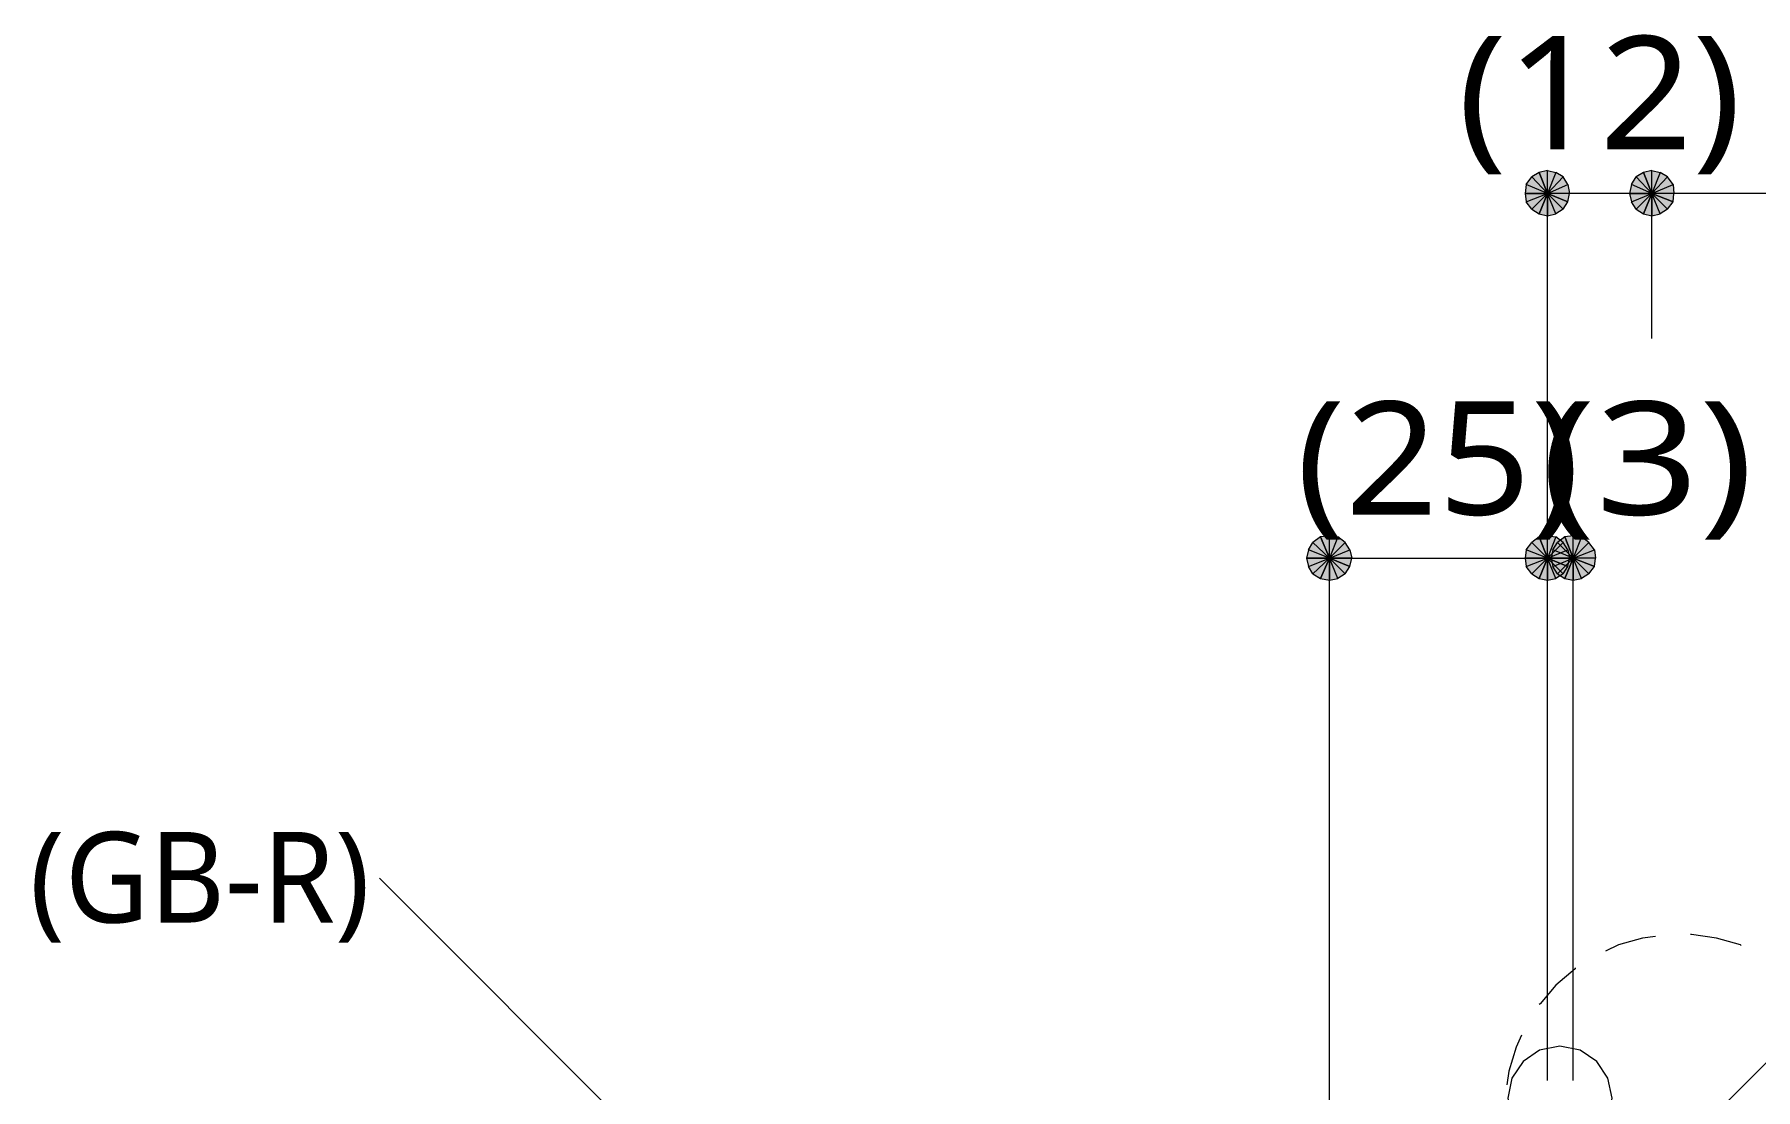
# Model space of a CAD drawing. Header units: millimetres. Extents: x 0 to 420, y 0 to 297.
# Drawn here: x 231.1 to 270.56, y 236.68 to 260.89 of the extents above; entities that cross this region are included whole.
import ezdxf
from ezdxf.enums import TextEntityAlignment as Align

# ---------------------------------------------------------------- set-up
doc = ezdxf.new("R2010")
doc.units = ezdxf.units.MM
doc.styles.add('kst32b', font='NotoSansJP-Variable.ttf')

msp = doc.modelspace()

# ---------------------------------------------------------------- hatches: boundary and pattern name
h = msp.add_hatch(color=7)
h.paths.add_polyline_path([(265.599, 257.725), (265.43, 257.62), (265.79, 257.238), (265.599, 257.725)])
h.paths.add_polyline_path([(265.43, 257.62), (265.79, 257.238), (265.303, 257.45), (265.43, 257.62)])
h.paths.add_polyline_path([(265.79, 257.238), (265.303, 257.45), (265.282, 257.238), (265.79, 257.238)])
h = msp.add_hatch(color=7)
h.paths.add_polyline_path([(266.15, 257.62), (265.98, 257.725), (265.79, 257.238), (266.15, 257.62)])
h.paths.add_polyline_path([(265.98, 257.725), (265.79, 257.238), (265.79, 257.768), (265.98, 257.725)])
h.paths.add_polyline_path([(265.79, 257.238), (265.79, 257.768), (265.599, 257.725), (265.79, 257.238)])
h = msp.add_hatch(color=7)
h.paths.add_polyline_path([(267.991, 257.725), (267.822, 257.62), (268.182, 257.238), (267.991, 257.725)])
h.paths.add_polyline_path([(267.822, 257.62), (268.182, 257.238), (267.716, 257.45), (267.822, 257.62)])
h.paths.add_polyline_path([(268.182, 257.238), (267.716, 257.45), (267.674, 257.238), (268.182, 257.238)])
h = msp.add_hatch(color=7)
h.paths.add_polyline_path([(268.541, 257.62), (268.372, 257.725), (268.182, 257.238), (268.541, 257.62)])
h.paths.add_polyline_path([(268.372, 257.725), (268.182, 257.238), (268.182, 257.768), (268.372, 257.725)])
h.paths.add_polyline_path([(268.182, 257.238), (268.182, 257.768), (267.991, 257.725), (268.182, 257.238)])
h = msp.add_hatch(color=7)
h.paths.add_polyline_path([(266.255, 257.048), (266.298, 257.238), (265.79, 257.238), (266.255, 257.048)])
h.paths.add_polyline_path([(266.298, 257.238), (265.79, 257.238), (266.255, 257.45), (266.298, 257.238)])
h.paths.add_polyline_path([(265.79, 257.238), (266.255, 257.45), (266.15, 257.62), (265.79, 257.238)])
h = msp.add_hatch(color=7)
h.paths.add_polyline_path([(268.669, 257.048), (268.69, 257.238), (268.182, 257.238), (268.669, 257.048)])
h.paths.add_polyline_path([(268.69, 257.238), (268.182, 257.238), (268.669, 257.45), (268.69, 257.238)])
h.paths.add_polyline_path([(268.182, 257.238), (268.669, 257.45), (268.541, 257.62), (268.182, 257.238)])
h = msp.add_hatch(color=7)
h.paths.add_polyline_path([(265.282, 257.238), (265.303, 257.048), (265.79, 257.238), (265.282, 257.238)])
h.paths.add_polyline_path([(265.303, 257.048), (265.79, 257.238), (265.43, 256.879), (265.303, 257.048)])
h.paths.add_polyline_path([(265.79, 257.238), (265.43, 256.879), (265.599, 256.773), (265.79, 257.238)])
for points in [[(265.599, 256.773), (265.79, 256.73), (265.79, 257.238), (265.599, 256.773)], [(267.991, 256.773), (268.182, 256.73), (268.182, 257.238), (267.991, 256.773)], [(260.583, 248.412), (260.795, 248.37), (260.795, 248.878), (260.583, 248.412)], [(265.599, 248.412), (265.79, 248.37), (265.79, 248.878), (265.599, 248.412)], [(266.192, 248.412), (266.382, 248.37), (266.382, 248.878), (266.192, 248.412)]]:
    msp.add_hatch(color=7).paths.add_polyline_path(points)
h = msp.add_hatch(color=7)
h.paths.add_polyline_path([(265.79, 256.73), (265.98, 256.773), (265.79, 257.238), (265.79, 256.73)])
h.paths.add_polyline_path([(265.98, 256.773), (265.79, 257.238), (266.15, 256.879), (265.98, 256.773)])
h.paths.add_polyline_path([(265.79, 257.238), (266.15, 256.879), (266.255, 257.048), (265.79, 257.238)])
h = msp.add_hatch(color=7)
h.paths.add_polyline_path([(267.674, 257.238), (267.716, 257.048), (268.182, 257.238), (267.674, 257.238)])
h.paths.add_polyline_path([(267.716, 257.048), (268.182, 257.238), (267.822, 256.879), (267.716, 257.048)])
h.paths.add_polyline_path([(268.182, 257.238), (267.822, 256.879), (267.991, 256.773), (268.182, 257.238)])
h = msp.add_hatch(color=7)
h.paths.add_polyline_path([(268.182, 256.73), (268.372, 256.773), (268.182, 257.238), (268.182, 256.73)])
h.paths.add_polyline_path([(268.372, 256.773), (268.182, 257.238), (268.541, 256.879), (268.372, 256.773)])
h.paths.add_polyline_path([(268.182, 257.238), (268.541, 256.879), (268.669, 257.048), (268.182, 257.238)])
h = msp.add_hatch(color=7)
h.paths.add_polyline_path([(260.583, 249.364), (260.414, 249.237), (260.795, 248.878), (260.583, 249.364)])
h.paths.add_polyline_path([(260.414, 249.237), (260.795, 248.878), (260.308, 249.068), (260.414, 249.237)])
h.paths.add_polyline_path([(260.795, 248.878), (260.308, 249.068), (260.265, 248.878), (260.795, 248.878)])
h = msp.add_hatch(color=7)
h.paths.add_polyline_path([(261.154, 249.237), (260.985, 249.364), (260.795, 248.878), (261.154, 249.237)])
h.paths.add_polyline_path([(260.985, 249.364), (260.795, 248.878), (260.795, 249.386), (260.985, 249.364)])
h.paths.add_polyline_path([(260.795, 248.878), (260.795, 249.386), (260.583, 249.364), (260.795, 248.878)])
h = msp.add_hatch(color=7)
h.paths.add_polyline_path([(261.26, 248.687), (261.303, 248.878), (260.795, 248.878), (261.26, 248.687)])
h.paths.add_polyline_path([(261.303, 248.878), (260.795, 248.878), (261.26, 249.068), (261.303, 248.878)])
h.paths.add_polyline_path([(260.795, 248.878), (261.26, 249.068), (261.154, 249.237), (260.795, 248.878)])
h = msp.add_hatch(color=7)
h.paths.add_polyline_path([(265.599, 249.364), (265.43, 249.237), (265.79, 248.878), (265.599, 249.364)])
h.paths.add_polyline_path([(265.43, 249.237), (265.79, 248.878), (265.303, 249.068), (265.43, 249.237)])
h.paths.add_polyline_path([(265.79, 248.878), (265.303, 249.068), (265.282, 248.878), (265.79, 248.878)])
h = msp.add_hatch(color=7)
h.paths.add_polyline_path([(266.15, 249.237), (265.98, 249.364), (265.79, 248.878), (266.15, 249.237)])
h.paths.add_polyline_path([(265.98, 249.364), (265.79, 248.878), (265.79, 249.386), (265.98, 249.364)])
h.paths.add_polyline_path([(265.79, 248.878), (265.79, 249.386), (265.599, 249.364), (265.79, 248.878)])
h = msp.add_hatch(color=7)
h.paths.add_polyline_path([(266.255, 248.687), (266.298, 248.878), (265.79, 248.878), (266.255, 248.687)])
h.paths.add_polyline_path([(266.298, 248.878), (265.79, 248.878), (266.255, 249.068), (266.298, 248.878)])
h.paths.add_polyline_path([(265.79, 248.878), (266.255, 249.068), (266.15, 249.237), (265.79, 248.878)])
h = msp.add_hatch(color=7)
h.paths.add_polyline_path([(266.192, 249.364), (266.023, 249.237), (266.382, 248.878), (266.192, 249.364)])
h.paths.add_polyline_path([(266.023, 249.237), (266.382, 248.878), (265.917, 249.068), (266.023, 249.237)])
h.paths.add_polyline_path([(266.382, 248.878), (265.917, 249.068), (265.875, 248.878), (266.382, 248.878)])
h = msp.add_hatch(color=7)
h.paths.add_polyline_path([(266.742, 249.237), (266.573, 249.364), (266.382, 248.878), (266.742, 249.237)])
h.paths.add_polyline_path([(266.573, 249.364), (266.382, 248.878), (266.382, 249.386), (266.573, 249.364)])
h.paths.add_polyline_path([(266.382, 248.878), (266.382, 249.386), (266.192, 249.364), (266.382, 248.878)])
h = msp.add_hatch(color=7)
h.paths.add_polyline_path([(266.869, 248.687), (266.891, 248.878), (266.382, 248.878), (266.869, 248.687)])
h.paths.add_polyline_path([(266.891, 248.878), (266.382, 248.878), (266.869, 249.068), (266.891, 248.878)])
h.paths.add_polyline_path([(266.382, 248.878), (266.869, 249.068), (266.742, 249.237), (266.382, 248.878)])
h = msp.add_hatch(color=7)
h.paths.add_polyline_path([(260.265, 248.878), (260.308, 248.687), (260.795, 248.878), (260.265, 248.878)])
h.paths.add_polyline_path([(260.308, 248.687), (260.795, 248.878), (260.414, 248.518), (260.308, 248.687)])
h.paths.add_polyline_path([(260.795, 248.878), (260.414, 248.518), (260.583, 248.412), (260.795, 248.878)])
h = msp.add_hatch(color=7)
h.paths.add_polyline_path([(260.795, 248.37), (260.985, 248.412), (260.795, 248.878), (260.795, 248.37)])
h.paths.add_polyline_path([(260.985, 248.412), (260.795, 248.878), (261.154, 248.518), (260.985, 248.412)])
h.paths.add_polyline_path([(260.795, 248.878), (261.154, 248.518), (261.26, 248.687), (260.795, 248.878)])
h = msp.add_hatch(color=7)
h.paths.add_polyline_path([(265.282, 248.878), (265.303, 248.687), (265.79, 248.878), (265.282, 248.878)])
h.paths.add_polyline_path([(265.303, 248.687), (265.79, 248.878), (265.43, 248.518), (265.303, 248.687)])
h.paths.add_polyline_path([(265.79, 248.878), (265.43, 248.518), (265.599, 248.412), (265.79, 248.878)])
h = msp.add_hatch(color=7)
h.paths.add_polyline_path([(265.79, 248.37), (265.98, 248.412), (265.79, 248.878), (265.79, 248.37)])
h.paths.add_polyline_path([(265.98, 248.412), (265.79, 248.878), (266.15, 248.518), (265.98, 248.412)])
h.paths.add_polyline_path([(265.79, 248.878), (266.15, 248.518), (266.255, 248.687), (265.79, 248.878)])
h = msp.add_hatch(color=7)
h.paths.add_polyline_path([(265.875, 248.878), (265.917, 248.687), (266.382, 248.878), (265.875, 248.878)])
h.paths.add_polyline_path([(265.917, 248.687), (266.382, 248.878), (266.023, 248.518), (265.917, 248.687)])
h.paths.add_polyline_path([(266.382, 248.878), (266.023, 248.518), (266.192, 248.412), (266.382, 248.878)])
h = msp.add_hatch(color=7)
h.paths.add_polyline_path([(266.382, 248.37), (266.573, 248.412), (266.382, 248.878), (266.382, 248.37)])
h.paths.add_polyline_path([(266.573, 248.412), (266.382, 248.878), (266.742, 248.518), (266.573, 248.412)])
h.paths.add_polyline_path([(266.382, 248.878), (266.742, 248.518), (266.869, 248.687), (266.382, 248.878)])

# ---------------------------------------------------------------- linework, layer by layer
at = {"lineweight": 0}
for points in [[(265.599, 257.725), (265.43, 257.62), (265.79, 257.238)], [(265.79, 257.238), (265.79, 257.768), (265.599, 257.725)], [(265.98, 257.725), (265.79, 257.238), (265.79, 257.768)], [(266.15, 257.62), (265.98, 257.725), (265.79, 257.238)], [(267.991, 257.725), (267.822, 257.62), (268.182, 257.238)], [(268.182, 257.238), (268.182, 257.768), (267.991, 257.725)], [(268.372, 257.725), (268.182, 257.238), (268.182, 257.768)], [(268.541, 257.62), (268.372, 257.725), (268.182, 257.238)], [(265.79, 257.238), (265.303, 257.45), (265.282, 257.238)], [(265.43, 257.62), (265.79, 257.238), (265.303, 257.45)], [(265.79, 257.238), (266.255, 257.45), (266.15, 257.62)], [(266.298, 257.238), (265.79, 257.238), (266.255, 257.45)], [(268.182, 257.238), (267.716, 257.45), (267.674, 257.238)], [(267.822, 257.62), (268.182, 257.238), (267.716, 257.45)], [(268.182, 257.238), (268.669, 257.45), (268.541, 257.62)], [(268.69, 257.238), (268.182, 257.238), (268.669, 257.45)], [(265.282, 257.238), (265.303, 257.048), (265.79, 257.238)], [(265.303, 257.048), (265.79, 257.238), (265.43, 256.879)], [(265.79, 257.238), (265.43, 256.879), (265.599, 256.773)], [(265.599, 256.773), (265.79, 256.73), (265.79, 257.238)], [(265.79, 256.73), (265.98, 256.773), (265.79, 257.238)], [(265.98, 256.773), (265.79, 257.238), (266.15, 256.879)], [(265.79, 257.238), (266.15, 256.879), (266.255, 257.048)], [(266.255, 257.048), (266.298, 257.238), (265.79, 257.238)], [(267.674, 257.238), (267.716, 257.048), (268.182, 257.238)], [(267.716, 257.048), (268.182, 257.238), (267.822, 256.879)], [(268.182, 257.238), (267.822, 256.879), (267.991, 256.773)], [(267.991, 256.773), (268.182, 256.73), (268.182, 257.238)], [(268.182, 256.73), (268.372, 256.773), (268.182, 257.238)], [(268.372, 256.773), (268.182, 257.238), (268.541, 256.879)], [(268.182, 257.238), (268.541, 256.879), (268.669, 257.048)], [(268.669, 257.048), (268.69, 257.238), (268.182, 257.238)], [(260.795, 248.878), (260.308, 249.068), (260.265, 248.878)], [(260.414, 249.237), (260.795, 248.878), (260.308, 249.068)], [(260.583, 249.364), (260.414, 249.237), (260.795, 248.878)], [(260.795, 248.878), (260.795, 249.386), (260.583, 249.364)], [(260.985, 249.364), (260.795, 248.878), (260.795, 249.386)], [(261.154, 249.237), (260.985, 249.364), (260.795, 248.878)], [(260.795, 248.878), (261.26, 249.068), (261.154, 249.237)], [(261.303, 248.878), (260.795, 248.878), (261.26, 249.068)], [(265.79, 248.878), (265.303, 249.068), (265.282, 248.878)], [(265.43, 249.237), (265.79, 248.878), (265.303, 249.068)], [(265.599, 249.364), (265.43, 249.237), (265.79, 248.878)], [(265.79, 248.878), (265.79, 249.386), (265.599, 249.364)], [(265.98, 249.364), (265.79, 248.878), (265.79, 249.386)], [(266.15, 249.237), (265.98, 249.364), (265.79, 248.878)], [(265.79, 248.878), (266.255, 249.068), (266.15, 249.237)], [(266.298, 248.878), (265.79, 248.878), (266.255, 249.068)], [(266.382, 248.878), (265.917, 249.068), (265.875, 248.878)], [(266.023, 249.237), (266.382, 248.878), (265.917, 249.068)], [(266.192, 249.364), (266.023, 249.237), (266.382, 248.878)], [(266.382, 248.878), (266.382, 249.386), (266.192, 249.364)], [(266.573, 249.364), (266.382, 248.878), (266.382, 249.386)], [(266.742, 249.237), (266.573, 249.364), (266.382, 248.878)], [(266.382, 248.878), (266.869, 249.068), (266.742, 249.237)], [(266.891, 248.878), (266.382, 248.878), (266.869, 249.068)], [(260.265, 248.878), (260.308, 248.687), (260.795, 248.878)], [(260.308, 248.687), (260.795, 248.878), (260.414, 248.518)], [(260.795, 248.878), (260.414, 248.518), (260.583, 248.412)], [(260.583, 248.412), (260.795, 248.37), (260.795, 248.878)], [(260.795, 248.37), (260.985, 248.412), (260.795, 248.878)], [(260.985, 248.412), (260.795, 248.878), (261.154, 248.518)], [(260.795, 248.878), (261.154, 248.518), (261.26, 248.687)], [(261.26, 248.687), (261.303, 248.878), (260.795, 248.878)], [(265.282, 248.878), (265.303, 248.687), (265.79, 248.878)], [(265.303, 248.687), (265.79, 248.878), (265.43, 248.518)], [(265.79, 248.878), (265.43, 248.518), (265.599, 248.412)], [(265.599, 248.412), (265.79, 248.37), (265.79, 248.878)], [(265.79, 248.37), (265.98, 248.412), (265.79, 248.878)], [(265.98, 248.412), (265.79, 248.878), (266.15, 248.518)], [(265.79, 248.878), (266.15, 248.518), (266.255, 248.687)], [(266.255, 248.687), (266.298, 248.878), (265.79, 248.878)], [(265.875, 248.878), (265.917, 248.687), (266.382, 248.878)], [(265.917, 248.687), (266.382, 248.878), (266.023, 248.518)], [(266.382, 248.878), (266.023, 248.518), (266.192, 248.412)], [(266.192, 248.412), (266.382, 248.37), (266.382, 248.878)], [(266.382, 248.37), (266.573, 248.412), (266.382, 248.878)], [(266.573, 248.412), (266.382, 248.878), (266.742, 248.518)], [(266.382, 248.878), (266.742, 248.518), (266.869, 248.687)], [(266.869, 248.687), (266.891, 248.878), (266.382, 248.878)]]:
    msp.add_lwpolyline(points, close=True, dxfattribs=at)
at = {"lineweight": 13}
for points in [[(265.79, 248.856), (265.79, 257.238)], [(291.846, 257.238), (268.182, 257.238), (265.79, 257.238)], [(268.182, 253.915), (268.182, 257.238)], [(260.795, 233.489), (260.795, 248.878)], [(260.795, 248.878), (265.79, 248.878), (266.382, 248.878)], [(265.79, 236.897), (265.79, 248.878)], [(266.382, 236.897), (266.382, 248.878)], [(266.785, 233.278), (282.215, 248.708)], [(250.846, 229.679), (239.014, 241.533)], [(268.266, 240.199), (267.97, 240.157), (267.42, 240.009), (267.123, 239.861)], [(270.235, 239.988), (270.214, 240.009), (269.663, 240.157), (269.092, 240.242), (269.071, 240.242)], [(266.425, 239.48), (266.425, 239.458), (265.98, 239.078), (265.621, 238.654), (265.599, 238.633)], [(265.197, 237.934), (265.07, 237.659), (264.901, 237.109), (264.859, 236.791)]]:
    msp.add_lwpolyline(points, dxfattribs=at)
msp.add_lwpolyline([(267.271, 236.485), (267.178, 236.95), (266.921, 237.33), (266.541, 237.587), (266.076, 237.68), (265.61, 237.587), (265.23, 237.33), (264.974, 236.95), (264.88, 236.485), (264.974, 236.019), (265.23, 235.639), (265.61, 235.383), (266.076, 235.289), (266.541, 235.383), (266.921, 235.639), (267.178, 236.019)], close=True, dxfattribs=at)

# ---------------------------------------------------------------- texts
at = {"style": 'kst32b'}
for s, height, p, p2 in [('(12)', 2.5989, (263.737, 258.254), (270.234, 258.254)), ('(25)', 2.5989, (260.032, 249.872), (266.53, 249.872)), ('(3)', 2.5989, (265.642, 249.872), (270.515, 249.872)), ('(GB-R)', 2.0791, (230.992, 240.517), (238.789, 240.517))]:
    msp.add_text(s, height=height, dxfattribs=at).set_placement(p, p2, align=Align.FIT)

doc.saveas('drawing.dxf')
